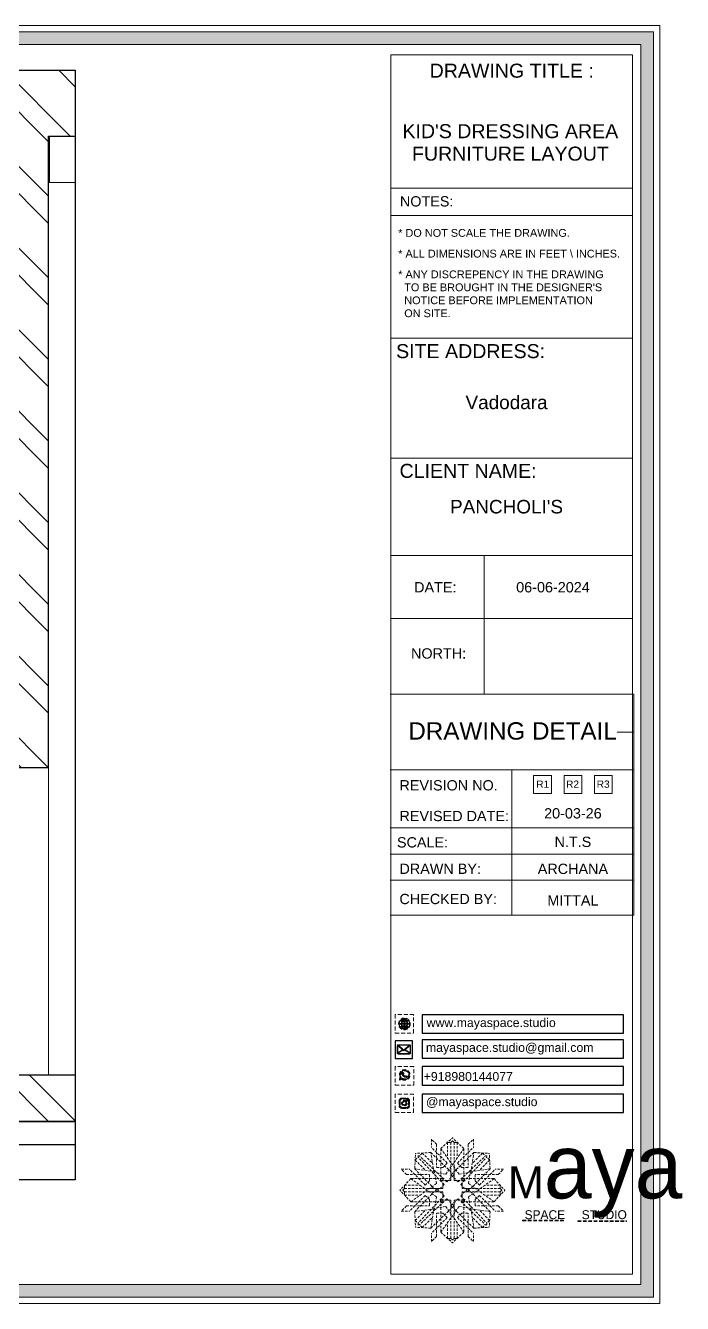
# Model space of a CAD drawing. Header units: millimetres. Extents: x 56222 to 3066687, y -650199 to -121287.
# Drawn here: x 135929.4 to 135993.4, y -183257 to -183132.5 of the extents above; entities that cross this region are included whole.
import ezdxf
from ezdxf.enums import TextEntityAlignment as Align

# ---------------------------------------------------------------- set-up
doc = ezdxf.new("R2010")
doc.units = ezdxf.units.MM
doc.header["$MEASUREMENT"] = 0
doc.linetypes.add('DASHEDX2', pattern=[1.5, 1, -0.5])
doc.layers.add('AR HATCH-7', color=7, linetype='Continuous')
for name, color, linetype, lineweight in [('Dimension', 10, 'DASHEDX2', 20), ('FIRST FLOOR', 7, 'Continuous', 9), ('FIRST FLOOR_( PLine )_', 251, 'Continuous', 30), ('FURNITURE', 32, 'Continuous', 9), ('NAME PLATE', 7, 'Continuous', 25), ('XX~SLAB ( BEAM )~ ( DIM )', 7, 'Continuous', 9)]:
    doc.layers.add(name, color=color, linetype=linetype, lineweight=lineweight)
doc.styles.add('Arial', font='arial.ttf')
doc.styles.get("Standard").update_dxf_attribs({"font": 'arial.ttf', "height": 6})
pattern_1 = [(135, (-142.7237, 15.9365), (-3.97747564, -3.97747564), []), (135, (-142.7237, 18.588), (-3.97747564, -3.97747564), [])]

# ---------------------------------------------------------------- blocks, each defined once
blk = doc.blocks.new('FSFSF')
at = {"color": 42, "lineweight": 5, "true_color": 0xe0ac11}
for p, q in [((28600.03, 143.51), (28600.03, 140.16)), ((28602.15, 141.41), (28600.03, 143.51)), ((28602.15, 141.41), (28602.15, 131.95)), ((28603.86, 139.69), (28608.58, 144.08)), ((28607.9, 142.22), (28606.58, 142.22)), ((28606.58, 142.22), (28606.58, 135.84)), ((28607.9, 142.22), (28608.58, 142.85)), ((28607.9, 142.22), (28607.9, 126.58)), ((28613.31, 139.69), (28608.58, 144.08)), ((28609.27, 142.22), (28608.59, 142.85)), ((28609.27, 142.22), (28609.27, 126.58)), ((28609.27, 142.22), (28610.59, 142.22)), ((28610.59, 142.22), (28610.59, 135.84)), ((28615.02, 141.41), (28617.14, 143.51)), ((28615.02, 141.41), (28615.02, 131.95)), ((28617.14, 143.51), (28617.14, 140.16)), ((28593.19, 131.45), (28593.54, 137.71)), ((28593.39, 135), (28594.56, 136.12)), ((28599.8, 138.06), (28593.54, 137.71)), ((28595.12, 136.69), (28594.53, 136.69)), ((28594.56, 136.12), (28594.56, 136.71)), ((28605.17, 124.98), (28594.56, 136.12)), ((28596.24, 137.86), (28595.12, 136.69)), ((28606.27, 126.08), (28595.12, 136.69)), ((28596.24, 137.86), (28600.47, 133.65)), ((28601.03, 130), (28599.8, 138.06)), ((28599.8, 138.05), (28608.58, 129.56)), ((28606.47, 133.76), (28600.03, 140.16)), ((28603.86, 126.58), (28603.86, 139.69)), ((28603.86, 139.69), (28608.58, 133.02)), ((28613.31, 139.69), (28608.59, 133.02)), ((28617.37, 138.05), (28608.59, 129.56)), ((28610.7, 133.76), (28617.14, 140.16)), ((28610.9, 126.08), (28622.05, 136.69)), ((28612.02, 124.98), (28622.62, 136.12)), ((28613.31, 126.58), (28613.31, 139.69)), ((28616.14, 130), (28617.37, 138.06)), ((28620.93, 137.86), (28616.7, 133.65)), ((28617.37, 138.06), (28623.63, 137.71)), ((28620.93, 137.86), (28622.05, 136.69)), ((28622.05, 136.69), (28622.64, 136.69)), ((28622.62, 136.12), (28622.62, 136.71)), ((28623.8, 135), (28622.62, 136.12)), ((28624, 131.45), (28623.65, 137.71)), ((28587.73, 131.22), (28591.08, 131.22)), ((28589.84, 129.1), (28587.73, 131.22)), ((28597.49, 124.78), (28591.08, 131.22)), ((28593.19, 131.45), (28601.69, 122.67)), ((28601.25, 130.22), (28593.19, 131.45)), ((28593.39, 135), (28597.6, 130.78)), ((28604.75, 131.95), (28602.15, 131.95)), ((28606.47, 133.76), (28604.75, 131.95)), ((28605.86, 129.18), (28608.58, 133.02)), ((28611.31, 129.18), (28608.59, 133.02)), ((28610.7, 133.76), (28612.42, 131.95)), ((28612.42, 131.95), (28615.02, 131.95)), ((28623.99, 131.45), (28615.5, 122.67)), ((28615.94, 130.22), (28624, 131.45)), ((28623.8, 135), (28619.59, 130.78)), ((28619.7, 124.78), (28626.1, 131.22)), ((28629.45, 131.22), (28626.1, 131.22)), ((28627.34, 129.1), (28629.45, 131.22)), ((28591.56, 127.39), (28587.17, 122.66)), ((28589.84, 129.1), (28599.29, 129.1)), ((28604.66, 127.39), (28591.56, 127.39)), ((28591.56, 127.39), (28598.23, 122.67)), ((28597.49, 124.78), (28599.29, 126.5)), ((28602.07, 125.39), (28598.23, 122.67)), ((28599.29, 126.5), (28599.29, 129.1)), ((28605.86, 129.18), (28601.03, 130)), ((28602.07, 125.39), (28601.25, 130.22)), ((28603.68, 126.54), (28603.68, 127.39)), ((28604.66, 126.54), (28603.68, 126.54)), ((28604.71, 127.57), (28603.86, 127.57)), ((28607.9, 126.58), (28603.86, 126.58)), ((28604.66, 123.35), (28604.66, 127.39)), ((28604.7, 126.58), (28604.71, 127.57)), ((28606.27, 126.08), (28608.58, 128.27)), ((28607.9, 128.92), (28608.58, 129.56)), ((28607.9, 128.92), (28608.58, 128.27)), ((28609.27, 128.92), (28608.59, 129.56)), ((28609.27, 128.92), (28608.59, 128.27)), ((28610.9, 126.08), (28608.59, 128.27)), ((28609.27, 126.58), (28613.31, 126.58)), ((28611.31, 129.18), (28616.14, 130)), ((28612.46, 126.58), (28612.46, 127.57)), ((28612.46, 127.57), (28613.31, 127.57)), ((28612.52, 123.35), (28612.52, 127.39)), ((28612.52, 127.39), (28625.63, 127.39)), ((28612.52, 126.54), (28613.51, 126.54)), ((28613.51, 126.54), (28613.51, 127.39)), ((28615.12, 125.39), (28615.94, 130.22)), ((28615.12, 125.39), (28618.96, 122.67)), ((28627.34, 129.1), (28617.89, 129.1)), ((28617.89, 126.5), (28617.89, 129.1)), ((28619.7, 124.78), (28617.89, 126.5)), ((28625.63, 127.39), (28618.96, 122.67)), ((28625.63, 127.39), (28630.02, 122.66)), ((28591.56, 117.94), (28587.17, 122.66)), ((28589.03, 123.35), (28588.4, 122.67)), ((28589.03, 121.98), (28588.4, 122.65)), ((28589.03, 123.35), (28589.03, 124.67)), ((28589.03, 124.67), (28595.4, 124.67)), ((28589.03, 123.35), (28604.66, 123.35)), ((28589.03, 121.98), (28604.66, 121.98)), ((28589.03, 121.98), (28589.03, 120.66)), ((28589.03, 120.66), (28595.4, 120.66)), ((28597.49, 120.54), (28591.08, 114.11)), ((28591.56, 117.94), (28598.23, 122.65)), ((28593.19, 113.88), (28601.69, 122.65)), ((28605.17, 120.35), (28594.56, 109.2)), ((28597.49, 120.54), (28599.29, 118.83)), ((28602.07, 119.94), (28598.23, 122.65)), ((28602.33, 123.35), (28601.69, 122.67)), ((28602.33, 121.98), (28601.69, 122.65)), ((28602.33, 123.35), (28602.97, 122.67)), ((28602.33, 121.98), (28602.97, 122.65)), ((28605.17, 124.98), (28602.97, 122.67)), ((28605.17, 120.35), (28602.97, 122.65)), ((28604.66, 121.98), (28604.66, 117.94)), ((28612.02, 124.98), (28614.21, 122.67)), ((28612.02, 120.35), (28614.21, 122.65)), ((28612.02, 120.35), (28622.62, 109.2)), ((28628.16, 123.35), (28612.52, 123.35)), ((28612.52, 121.98), (28612.52, 117.94)), ((28628.16, 121.98), (28612.52, 121.98)), ((28614.85, 123.35), (28614.21, 122.67)), ((28614.85, 121.98), (28614.21, 122.65)), ((28614.85, 123.35), (28615.5, 122.67)), ((28614.85, 121.98), (28615.5, 122.65)), ((28615.12, 119.94), (28618.96, 122.65)), ((28623.99, 113.88), (28615.5, 122.65)), ((28619.7, 120.54), (28617.89, 118.83)), ((28625.63, 117.94), (28618.96, 122.65)), ((28619.7, 120.54), (28626.1, 114.11)), ((28628.16, 124.67), (28621.78, 124.67)), ((28628.16, 120.66), (28621.78, 120.66)), ((28625.63, 117.94), (28630.02, 122.66)), ((28628.16, 123.35), (28628.16, 124.67)), ((28628.16, 123.35), (28628.78, 122.67)), ((28628.16, 121.98), (28628.78, 122.65)), ((28628.16, 121.98), (28628.16, 120.66)), ((28589.84, 116.23), (28587.73, 114.11)), ((28589.84, 116.23), (28599.29, 116.23)), ((28604.66, 117.94), (28591.56, 117.94)), ((28601.25, 115.1), (28593.19, 113.87)), ((28606.27, 119.15), (28595.12, 108.54)), ((28599.29, 118.83), (28599.29, 116.23)), ((28599.8, 107.17), (28608.58, 115.67)), ((28601.03, 115.23), (28599.8, 107.17)), ((28605.86, 116.05), (28601.03, 115.23)), ((28602.07, 119.94), (28601.25, 115.1)), ((28604.66, 118.78), (28603.68, 118.78)), ((28603.68, 118.78), (28603.68, 117.94)), ((28607.9, 118.65), (28603.86, 118.65)), ((28603.86, 118.65), (28603.86, 105.54)), ((28604.71, 117.66), (28603.86, 117.66)), ((28604.7, 118.65), (28604.71, 117.66)), ((28605.86, 116.05), (28608.58, 112.21)), ((28606.27, 119.15), (28608.58, 116.96)), ((28607.9, 103.01), (28607.9, 118.65)), ((28607.9, 116.31), (28608.58, 116.96)), ((28607.9, 116.31), (28608.58, 115.67)), ((28610.9, 119.15), (28608.59, 116.96)), ((28609.27, 116.31), (28608.59, 116.96)), ((28609.27, 116.31), (28608.59, 115.67)), ((28611.31, 116.05), (28608.59, 112.21)), ((28617.37, 107.17), (28608.59, 115.67)), ((28609.27, 118.65), (28613.31, 118.65)), ((28609.27, 103.01), (28609.27, 118.65)), ((28610.9, 119.15), (28622.05, 108.54)), ((28611.31, 116.05), (28616.14, 115.23)), ((28612.46, 118.65), (28612.46, 117.66)), ((28612.46, 117.66), (28613.31, 117.66)), ((28612.52, 118.78), (28613.51, 118.78)), ((28612.52, 117.94), (28625.63, 117.94)), ((28613.31, 118.65), (28613.31, 105.54)), ((28613.51, 118.78), (28613.51, 117.94)), ((28615.12, 119.94), (28615.94, 115.1)), ((28615.94, 115.1), (28624, 113.87)), ((28616.14, 115.23), (28617.37, 107.17)), ((28617.89, 118.83), (28617.89, 116.23)), ((28627.34, 116.23), (28617.89, 116.23)), ((28627.34, 116.23), (28629.45, 114.11)), ((28587.73, 114.11), (28591.08, 114.11)), ((28593.19, 113.87), (28593.54, 107.62)), ((28593.39, 110.32), (28597.6, 114.55)), ((28593.39, 110.32), (28594.56, 109.2)), ((28596.24, 107.37), (28600.47, 111.58)), ((28606.47, 111.47), (28600.03, 105.07)), ((28602.15, 103.82), (28602.15, 113.27)), ((28604.75, 113.27), (28602.15, 113.27)), ((28603.86, 105.54), (28608.58, 112.21)), ((28606.47, 111.47), (28604.75, 113.27)), ((28613.31, 105.54), (28608.59, 112.21)), ((28610.7, 111.47), (28612.42, 113.27)), ((28610.7, 111.47), (28617.14, 105.07)), ((28612.42, 113.27), (28615.02, 113.27)), ((28615.02, 103.82), (28615.02, 113.27)), ((28620.93, 107.37), (28616.7, 111.58)), ((28623.8, 110.32), (28619.59, 114.55)), ((28623.8, 110.32), (28622.62, 109.2)), ((28624, 113.87), (28623.65, 107.62)), ((28629.45, 114.11), (28626.1, 114.11)), ((28599.8, 107.17), (28593.54, 107.52)), ((28595.12, 108.54), (28594.53, 108.54)), ((28594.56, 109.2), (28594.56, 108.61)), ((28596.24, 107.37), (28595.12, 108.54)), ((28600.03, 101.71), (28600.03, 105.07)), ((28603.86, 105.54), (28608.58, 101.15)), ((28606.58, 103.01), (28606.58, 109.38)), ((28613.31, 105.54), (28608.58, 101.15)), ((28610.59, 103.01), (28610.59, 109.38)), ((28617.14, 101.71), (28617.14, 105.07)), ((28617.37, 107.17), (28623.63, 107.52)), ((28620.93, 107.37), (28622.05, 108.54)), ((28622.05, 108.54), (28622.64, 108.54)), ((28622.62, 109.2), (28622.62, 108.61)), ((28602.15, 103.82), (28600.03, 101.71)), ((28607.9, 103.01), (28606.58, 103.01)), ((28607.9, 103.01), (28608.58, 102.38)), ((28609.27, 103.01), (28608.59, 102.38)), ((28609.27, 103.01), (28610.59, 103.01)), ((28615.02, 103.82), (28617.14, 101.71))]:
    blk.add_line(p, q, dxfattribs=at)
blk = doc.blocks.new('hgwg')
at = {"layer": 'Dimension', "true_color": 0xd39e00}
h = blk.add_hatch(color=42, dxfattribs=at)
h.dxf.hatch_style = 1
h.paths.add_polyline_path([(27505.71, 45.05), (27494.27, 45.05), (27494.27, 44.9), (27505.71, 44.9)])
h = blk.add_hatch(color=42, dxfattribs=at)
h.dxf.hatch_style = 1
h.paths.add_polyline_path([(27523.3, 44.9), (27509.68, 44.9), (27509.68, 44.75), (27523.3, 44.75)])
at = {"layer": 'Dimension', "color": 42, "true_color": 0xd39e00}
for p, q in [((27494.27, 45.05), (27505.71, 45.05)), ((27494.27, 44.9), (27494.27, 45.05)), ((27494.27, 44.9), (27505.71, 44.9)), ((27505.71, 45.05), (27505.71, 44.9)), ((27509.68, 44.9), (27523.3, 44.9)), ((27509.68, 44.9), (27509.68, 44.75)), ((27509.68, 44.75), (27523.3, 44.75)), ((27523.3, 44.75), (27523.3, 44.9))]:
    blk.add_line(p, q, dxfattribs=at)
at = {"layer": 'Dimension', "color": 42, "true_color": 0xd39e00, "attachment_point": 1}
for s, width, insert, char_height in [('{\\fCinzel|b0|i0|c0|p2;\\H1.5x;M\\fAmsterdam One|b0|i0|c0|p2;\\H2x;aya}', 85.3277, (27490.17, 69.17), 6), ('{\\fCinzel|b0|i0|c0|p0;SPACE     STUDIO}', 66.129, (27494.83, 47.86), 2.5)]:
    blk.add_mtext_dynamic_manual_height_columns(s, width=width, gutter_width=30, heights=[0], dxfattribs=dict(at, insert=insert, char_height=char_height))
blk = doc.blocks.new('QEGW4TG')
at = {"layer": 'Dimension', "true_color": 0x000000}
h = blk.add_hatch(color=18, dxfattribs=at)
h.dxf.hatch_style = 1
h.paths.add_polyline_path([(2.69, 1.93, 0.170513), (2.95, 1.97, 0.190337), (3.11, 2.18, 0.316231), (3.07, 2.28), (2.79, 2.37, 0.273721), (2.69, 2.34, 0.040749), (2.63, 2.27, -0.441282), (2.53, 2.25, -0.11828), (2.06, 2.64, -0.441282), (2.07, 2.74, 0.040749), (2.13, 2.81, 0.290083), (2.14, 2.92), (2.01, 3.18, 0.316231), (1.91, 3.2, 0.190337), (1.73, 3, 0.170513), (1.72, 2.74, 0.252784)], flags=0)
h.paths.add_polyline_path([(1.19, 1.98), (1.03, 1.3, 0.550912), (1.11, 1.23), (1.75, 1.39, 6.344125)])
h.paths.add_polyline_path([(1.81, 1.7), (1.4, 1.6), (1.5, 2.03, -9.071339)], flags=16)
h.paths.add_polyline_path([(3.11, 2.16, -0.17811), (2.95, 1.97, -0.170513), (2.69, 1.93, -0.252784), (1.72, 2.74, -0.170513), (1.73, 3, -0.17811), (1.89, 3.19, -0.370089), (2.01, 3.18), (2.14, 2.92, -0.307185), (2.13, 2.8, -0.041087), (2.06, 2.73, 0.321676), (2.05, 2.65, 0.126524), (2.55, 2.24, 0.312216), (2.62, 2.26, -0.041087), (2.68, 2.34, -0.290673), (2.79, 2.37), (3.07, 2.28, -0.370089)], flags=0)
h = blk.add_hatch(color=18, dxfattribs=at)
h.dxf.hatch_style = 1
h.paths.add_polyline_path([(2.79, 2.37, 0.273721), (2.69, 2.34, 0.040749), (2.63, 2.27, -0.441282), (2.53, 2.25, -0.11828), (2.06, 2.64, -0.441282), (2.07, 2.74, 0.040749), (2.13, 2.81, 0.290083), (2.14, 2.92), (2.01, 3.18, 0.316231), (1.91, 3.2, 0.190337), (1.73, 3, 0.170513), (1.72, 2.74, 0.252784), (2.69, 1.93, 0.170513), (2.95, 1.97, 0.190337), (3.11, 2.18, 0.316231), (3.07, 2.28)])
for p, q in [((1.19, 1.98), (1.03, 1.3)), ((1.1, 1.23), (1.75, 1.39)), ((1.5, 2.03), (1.4, 1.6)), ((1.4, 1.6), (1.81, 1.7)), ((2.01, 3.18), (2.14, 2.92)), ((3.07, 2.28), (2.8, 2.36))]:
    blk.add_line(p, q)
blk.add_lwpolyline([(0, 0), (4.68, 0), (4.68, 4.68), (0, 4.68)], close=True)
for centre, radius, start, end in [((2.39, 2.56), 1.34, 241.4727, 205.6422), ((2.39, 2.56), 1.04, 235.9962, 210.8333), ((1.09, 1.29), 0.0598, 164.8483, 282.1458), ((2.09, 2.87), 0.39, 159.7007, 198.4072), ((2.96, 3.23), 1.33, 201.4218, 258.1669), ((2.07, 2.87), 0.364, 118.9685, 159.3648), ((1.94, 3.12), 0.0896, 41.8985, 123.1344), ((2.11, 2.68), 0.066, 135.9932, 224.8892), ((1.67, 3.16), 0.586, 312.4617, 321.8728), ((3.12, 3.42), 1.31, 216.5455, 243.5279), ((2.05, 2.87), 0.104, 320.3924, 28.6971), ((2.57, 2.3), 0.066, 234.2482, 323.1441), ((3.11, 1.94), 0.586, 137.2645, 146.6756), ((2.76, 2.27), 0.104, 70.4402, 138.745), ((2.75, 2.31), 0.39, 260.7301, 299.4366), ((2.76, 2.29), 0.364, 299.7725, 340.1688), ((3.03, 2.2), 0.0896, 336.0029, 57.2388)]:
    blk.add_arc(centre, radius, start, end)
blk = doc.blocks.new('ASGERG')
at = {"layer": 'Dimension', "true_color": 0x000000}
h = blk.add_hatch(color=18, dxfattribs=at)
h.dxf.hatch_style = 1
h.paths.add_polyline_path([(0.99, 1.7, 0.353872), (1.69, 1.03), (2.96, 1.03, 0.353872), (3.66, 1.7), (3.66, 2.99, 0.353872), (2.96, 3.67), (1.69, 3.67, 0.353872), (0.99, 2.99)])
h.paths.add_polyline_path([(1.27, 2.97, -0.353872), (1.72, 3.4), (2.94, 3.4, -0.353872), (3.38, 2.97), (3.38, 1.72, -0.353872), (2.94, 1.3), (1.72, 1.3, -0.353872), (1.27, 1.72)], flags=16)
h.paths.add_polyline_path([(3.02, 2.35, -1), (1.64, 2.35, -1)], flags=0)
h.paths.add_polyline_path([(2.74, 2.35, -1), (1.92, 2.35, -1)], flags=0)
h.paths.add_polyline_path([(2.86, 3.02, -1), (3.19, 3.02, -1)], flags=0)
h.paths.add_polyline_path([(1.64, 2.35, 1), (3.02, 2.35, 1)], flags=0)
h = blk.add_hatch(color=18, dxfattribs=at)
h.dxf.hatch_style = 1
h.paths.add_polyline_path([(1.64, 2.35, 1), (3.02, 2.35, 1)])
h.paths.add_polyline_path([(2.74, 2.35, -1), (1.92, 2.35, -1)], flags=16)
h = blk.add_hatch(color=18, dxfattribs=at)
h.dxf.hatch_style = 1
h.paths.add_polyline_path([(3.19, 3.02, 1), (2.86, 3.02, 1)])
for p, q in [((1.69, 3.67), (2.96, 3.67)), ((2.94, 3.4), (1.72, 3.4)), ((0.99, 2.99), (0.99, 1.7)), ((1.27, 2.97), (1.27, 1.72)), ((1.69, 1.03), (2.96, 1.03)), ((2.94, 1.3), (1.72, 1.3)), ((3.38, 2.97), (3.38, 1.72)), ((3.66, 2.99), (3.66, 1.7))]:
    blk.add_line(p, q)
blk.add_lwpolyline([(0, 0), (4.68, 0), (4.68, 4.68), (0, 4.68)], close=True)
for centre, radius in [((2.33, 2.35), 0.694), ((2.33, 2.35), 0.414), ((3.02, 3.02), 0.168)]:
    blk.add_circle(centre, radius)
for centre, radius, start, end in [((1.76, 2.89), 0.778, 94.8631, 172.8127), ((1.76, 2.91), 0.491, 94.8631, 172.8127), ((2.9, 2.91), 0.491, 7.1873, 85.1369), ((2.89, 2.89), 0.778, 7.1873, 85.1369), ((1.76, 1.8), 0.778, 187.1873, 265.1369), ((1.76, 1.78), 0.491, 187.1873, 265.1369), ((2.9, 1.78), 0.491, 274.8631, 352.8127), ((2.89, 1.8), 0.778, 274.8631, 352.8127)]:
    blk.add_arc(centre, radius, start, end)
blk = doc.blocks.new('DTGWEGEARG')
at = {"layer": 'Dimension', "true_color": 0x000000}
h = blk.add_hatch(color=18, dxfattribs=at)
h.dxf.hatch_style = 1
h.paths.add_polyline_path([(3.83, 2.34, 1), (0.85, 2.34, 1)])
h.paths.add_polyline_path([(2.51, 1.01, 0.105795), (2.96, 1.58, -0.055205), (3.3, 1.41, -0.169822)], flags=16)
h.paths.add_polyline_path([(2.41, 1.12), (2.41, 1.69, -0.058279), (2.81, 1.63, -0.103353)], flags=16)
h.paths.add_polyline_path([(2.26, 1.13, -0.101741), (1.87, 1.63, -0.057171), (2.26, 1.69)], flags=16)
h.paths.add_polyline_path([(2.17, 1.01, -0.169822), (1.38, 1.41, -0.055205), (1.72, 1.58, 0.105795)], flags=16)
h.paths.add_polyline_path([(3.02, 1.72, 0.081336), (3.13, 2.27), (3.68, 2.27, -0.152069), (3.4, 1.52, 0.05687)], flags=16)
h.paths.add_polyline_path([(2.87, 1.77, 0.061945), (2.41, 1.84), (2.41, 2.27), (2.98, 2.27, -0.081344)], flags=16)
h.paths.add_polyline_path([(2.26, 1.84, 0.060923), (1.8, 1.77, -0.081344), (1.7, 2.27), (2.26, 2.27)], flags=16)
h.paths.add_polyline_path([(1.66, 1.72, 0.05687), (1.28, 1.52, -0.152069), (1, 2.27), (1.55, 2.27, 0.081336)], flags=16)
h.paths.add_polyline_path([(2.41, 2.42), (2.41, 2.83, 0.061945), (2.87, 2.91, -0.080009), (2.98, 2.42)], flags=16)
h.paths.add_polyline_path([(3.13, 2.42, 0.080116), (3.02, 2.96, 0.05687), (3.4, 3.16, 0.028258), (3.3, 3.27, -0.055205), (2.96, 3.1, 0.105795), (2.51, 3.67, -0.36029), (3.68, 2.42)], flags=16)
h.paths.add_polyline_path([(2.26, 2.42), (1.7, 2.42, -0.080009), (1.8, 2.91, 0.060923), (2.26, 2.84)], flags=16)
h.paths.add_polyline_path([(1.55, 2.42), (1, 2.42, -0.150466), (1.28, 3.16, 0.05687), (1.66, 2.96, 0.080116)], flags=16)
h.paths.add_polyline_path([(2.41, 2.98), (2.41, 3.56, -0.103353), (2.81, 3.05, -0.058279)], flags=16)
h.paths.add_polyline_path([(2.26, 2.99, -0.057171), (1.87, 3.05, -0.101741), (2.26, 3.55)], flags=16)
h.paths.add_polyline_path([(1.72, 3.1, -0.055205), (1.38, 3.27, -0.169822), (2.17, 3.67, 0.105795)], flags=16)
blk.add_lwpolyline([(0, 0), (4.68, 0), (4.68, 4.68), (0, 4.68)], close=True)
at = {"layer": 'Dimension', "color": 18, "true_color": 0x000000}
for p, q in [((2.26, 3.55), (2.26, 2.99)), ((2.41, 3.56), (2.41, 2.98)), ((1, 2.42), (1.55, 2.42)), ((1, 2.27), (1.55, 2.27)), ((1.7, 2.42), (2.26, 2.42)), ((1.7, 2.27), (2.26, 2.27)), ((2.26, 2.84), (2.26, 2.42)), ((2.26, 2.27), (2.26, 1.84)), ((2.26, 1.69), (2.26, 1.13)), ((2.41, 2.83), (2.41, 2.42)), ((2.41, 2.42), (2.98, 2.42)), ((2.41, 2.27), (2.98, 2.27)), ((2.41, 2.27), (2.41, 1.84)), ((2.41, 1.69), (2.41, 1.12)), ((3.13, 2.42), (3.68, 2.42)), ((3.13, 2.27), (3.68, 2.27))]:
    blk.add_line(p, q, dxfattribs=at)
blk.add_circle((2.34, 2.34), 1.49, dxfattribs=at)
for centre, radius, start, end in [((2.34, 2.34), 1.34, 97.3549, 135.9073), ((2.34, 4.74), 1.75, 236.7417, 249.3811), ((3.28, 2.34), 1.73, 129.9301, 154.0867), ((3.28, 2.34), 1.58, 130.1073, 153.3446), ((1.4, 2.34), 1.58, 26.6554, 50.2584), ((2.34, 2.34), 1.34, 3.3907, 82.6451), ((1.4, 2.34), 1.73, 25.9133, 50.0699), ((2.34, 4.74), 1.75, 290.6189, 303.2583), ((2.34, 2.34), 1.34, 142.3819, 176.6093), ((2.34, 2.34), 1.34, 183.0315, 217.6181), ((2.34, 4.74), 1.9, 236.1399, 249.1595), ((2.34, -0.06), 1.9, 110.8405, 123.8601), ((2.34, -0.06), 1.75, 110.6189, 123.2583), ((2.34, 2.34), 1.34, 224.0927, 262.6451), ((3.28, 2.34), 1.73, 159.0567, 177.3789), ((3.28, 2.34), 1.73, 182.3435, 200.9433), ((3.28, 2.34), 1.58, 158.8325, 177.1302), ((3.28, 2.34), 1.58, 182.5658, 201.1675), ((3.28, 2.34), 1.73, 205.9133, 230.0699), ((2.34, 4.74), 1.9, 253.6799, 267.6253), ((2.34, -0.06), 1.9, 92.3747, 106.3201), ((2.34, 4.74), 1.75, 254.3336, 267.422), ((2.34, -0.06), 1.75, 92.578, 105.6664), ((3.28, 2.34), 1.58, 206.6554, 229.8927), ((2.34, 4.74), 1.75, 272.3248, 285.6664), ((2.34, 4.74), 1.9, 272.1415, 286.3201), ((2.34, -0.06), 1.9, 73.6799, 87.8585), ((2.34, -0.06), 1.75, 74.3336, 87.6752), ((1.4, 2.34), 1.58, 309.7416, 333.3446), ((1.4, 2.34), 1.73, 309.9301, 334.0867), ((2.34, 2.34), 1.34, 277.3549, 315.9073), ((1.4, 2.34), 1.58, 2.8698, 21.1675), ((1.4, 2.34), 1.58, 338.8325, 357.4342), ((2.34, -0.06), 1.75, 56.7417, 69.3811), ((2.34, 4.74), 1.9, 290.8405, 303.8601), ((1.4, 2.34), 1.73, 2.6211, 20.9433), ((1.4, 2.34), 1.73, 339.0567, 357.6565), ((2.34, -0.06), 1.9, 56.1399, 69.1595), ((2.34, 2.34), 1.34, 322.3819, 356.9685)]:
    blk.add_arc(centre, radius, start, end, dxfattribs=at)

msp = doc.modelspace()

# ---------------------------------------------------------------- hatches: boundary and pattern name
at = {"layer": 'AR HATCH-7', "lineweight": 25, "true_color": 0x939598}
h = msp.add_hatch(dxfattribs=at)
h.set_pattern_fill('ANSI32', color=252, scale=15, angle=90)
h.set_pattern_definition(pattern_1)
h.paths.add_polyline_path([(135855.164, -183143.25), (135927.164, -183143.25), (135927.164, -183204.75), (135931.664, -183204.75), (135931.664, -183143.25), (135934.249, -183143.25), (135934.249, -183136.832), (135927.164, -183136.832), (135927.164, -183138.75), (135918.709, -183138.75), (135918.709, -183138.759), (135917.054, -183138.75), (135850.664, -183138.75), (135850.664, -183239.25), (135879.164, -183239.25), (135879.164, -183236.75), (135879.164, -183234.75), (135855.164, -183234.75)])
h = msp.add_hatch(dxfattribs=at)
h.set_pattern_fill('ANSI32', color=252, scale=15, angle=90)
h.set_pattern_definition(pattern_1)
h.paths.add_polyline_path([(135934.249, -183234.75), (135909.164, -183234.75), (135909.164, -183239.25), (135934.249, -183239.25)])
at = {"layer": 'Dimension', "linetype": 'Continuous', "true_color": 0xd39e00}
h = msp.add_hatch(color=42, dxfattribs=at)
h.paths.add_polyline_path([(135815.452, -183133.087), (135815.452, -183256.369), (135990.6, -183256.369), (135990.6, -183133.087)])
h.paths.add_polyline_path([(135816.681, -183134.316), (135989.37, -183134.316), (135989.37, -183255.14), (135816.681, -183255.14)], flags=16)
at = {"layer": 'Dimension', "true_color": 0x000000}
h = msp.add_hatch(color=18, dxfattribs=at)
h.dxf.hatch_style = 1
h.paths.add_polyline_path([(135966.791, -183232.686, 0.4142136), (135966.922, -183232.555), (135966.922, -183231.903, 0.4142136), (135966.791, -183231.772), (135965.754, -183231.772, 0.4142136), (135965.624, -183231.903), (135965.624, -183232.555, 0.4142136), (135965.754, -183232.686)])
h.paths.add_polyline_path([(135966.369, -183232.292), (135966.849, -183232.613, -0.1989124), (135966.791, -183232.637), (135965.754, -183232.637, -0.1989124), (135965.696, -183232.613), (135966.176, -183232.292), (135966.273, -183232.382)], flags=16)
h.paths.add_polyline_path([(135966.273, -183232.315), (135965.745, -183231.821, -0.0287833), (135965.754, -183231.821), (135966.791, -183231.821, -0.0287833), (135966.8, -183231.821)], flags=16)
h.paths.add_polyline_path([(135966.406, -183232.258), (135966.848, -183231.844, -0.2024819), (135966.873, -183231.903), (135966.873, -183232.555, -0.043076), (135966.871, -183232.569)], flags=16)
h.paths.add_polyline_path([(135966.14, -183232.258), (135965.674, -183232.569, -0.043076), (135965.673, -183232.555), (135965.673, -183231.903, -0.2024819), (135965.697, -183231.844)], flags=16)

# ---------------------------------------------------------------- linework, layer by layer
at = {"color": 18, "true_color": 0x000000}
for points in [[(135968.051, -183230.641), (135987.676, -183230.641), (135987.676, -183228.848), (135968.051, -183228.848)], [(135968.051, -183233.09), (135987.676, -183233.09), (135987.676, -183231.296), (135968.051, -183231.296)], [(135968.06, -183235.701), (135987.676, -183235.701), (135987.676, -183233.907), (135968.06, -183233.907)], [(135968.051, -183238.375), (135987.676, -183238.375), (135987.676, -183236.581), (135968.051, -183236.581)]]:
    msp.add_lwpolyline(points, close=True, dxfattribs=at)
msp.add_lwpolyline([(135965.419, -183233.103), (135967.125, -183233.103), (135967.125, -183231.397), (135965.419, -183231.397)], close=True)
at = {"layer": 'Dimension', "color": 42, "linetype": 'Continuous', "true_color": 0xd39e00}
for p, q in [((135988.538, -183148.332), (135965.004, -183148.332)), ((135988.538, -183150.984), (135965.004, -183150.984)), ((135988.538, -183162.945), (135965.004, -183162.945)), ((135988.538, -183174.61), (135965.004, -183174.61)), ((135988.538, -183184.116), (135965.004, -183184.116)), ((135974.109, -183184.116), (135974.109, -183197.627)), ((135988.538, -183190.231), (135965.004, -183190.231)), ((135988.681, -183197.627), (135964.931, -183197.627)), ((135988.681, -183197.627), (135988.681, -183219.138)), ((135987.043, -183201.314), (135988.681, -183201.314)), ((135964.931, -183205.002), (135988.681, -183205.002)), ((135976.806, -183219.138), (135976.806, -183205.002)), ((135988.681, -183210.656), (135964.931, -183210.656)), ((135988.681, -183213.203), (135964.931, -183213.203)), ((135988.681, -183215.75), (135964.931, -183215.75)), ((135964.931, -183219.138), (135988.681, -183219.138))]:
    msp.add_line(p, q, dxfattribs=at)
at = {"layer": 'Dimension', "color": 18, "linetype": 'Continuous', "true_color": 0x000000}
for p, q in [((135965.624, -183231.903), (135965.624, -183232.555)), ((135965.673, -183231.903), (135965.673, -183232.555)), ((135965.697, -183231.844), (135966.14, -183232.258)), ((135965.745, -183231.821), (135966.273, -183232.315)), ((135965.754, -183231.772), (135966.791, -183231.772)), ((135965.754, -183231.821), (135966.791, -183231.821)), ((135966.273, -183232.315), (135966.8, -183231.821)), ((135966.406, -183232.258), (135966.848, -183231.844)), ((135966.873, -183231.903), (135966.873, -183232.555)), ((135966.922, -183231.903), (135966.922, -183232.555)), ((135965.674, -183232.569), (135966.14, -183232.258)), ((135965.696, -183232.613), (135966.176, -183232.292)), ((135965.754, -183232.637), (135966.791, -183232.637)), ((135965.754, -183232.686), (135966.791, -183232.686)), ((135966.176, -183232.292), (135966.273, -183232.382)), ((135966.273, -183232.382), (135966.369, -183232.292)), ((135966.849, -183232.613), (135966.369, -183232.292)), ((135966.871, -183232.569), (135966.406, -183232.258))]:
    msp.add_line(p, q, dxfattribs=at)
at = {"layer": 'Dimension', "color": 42, "linetype": 'Continuous', "true_color": 0xd39e00}
for points in [[(135814.837, -183132.472), (135991.214, -183132.472), (135991.214, -183256.984), (135814.837, -183256.984)], [(135815.452, -183133.087), (135990.6, -183133.087), (135990.6, -183256.369), (135815.452, -183256.369)], [(135816.681, -183134.316), (135989.37, -183134.316), (135989.37, -183255.14), (135816.681, -183255.14)], [(135978.908, -183205.549), (135980.641, -183205.549), (135980.641, -183207.282), (135978.908, -183207.282)], [(135981.877, -183205.549), (135983.61, -183205.549), (135983.61, -183207.282), (135981.877, -183207.282)], [(135984.846, -183205.549), (135986.579, -183205.549), (135986.579, -183207.282), (135984.846, -183207.282)]]:
    msp.add_lwpolyline(points, close=True, dxfattribs=at)
at = {"layer": 'Dimension', "color": 42, "linetype": 'ByBlock', "true_color": 0xd39e00}
msp.add_lwpolyline([(135965.004, -183254.128), (135965.004, -183135.328), (135988.538, -183135.328), (135988.538, -183254.128)], close=True, dxfattribs=at)
at = {"layer": 'Dimension', "color": 18, "true_color": 0x000000}
for centre, radius, start, end in [((135965.754, -183231.903), 0.131, 90, 180), ((135965.754, -183231.903), 0.0816, 134.21354, 180), ((135965.754, -183231.903), 0.0816, 90, 96.59481), ((135966.791, -183231.903), 0.131, 0, 90), ((135966.791, -183231.903), 0.0816, 83.40519, 90), ((135966.791, -183231.903), 0.0816, 0, 45.78646), ((135965.754, -183232.555), 0.131, 180, 270), ((135965.754, -183232.555), 0.0816, 180, 189.86619), ((135965.754, -183232.555), 0.0816, 224.99995, 270), ((135966.791, -183232.555), 0.131, 270, 0), ((135966.791, -183232.555), 0.0816, 270, 315.00005), ((135966.791, -183232.555), 0.0816, 350.13381, 0)]:
    msp.add_arc(centre, radius, start, end, dxfattribs=at)
at = {"layer": 'FIRST FLOOR'}
for p, q in [((135931.664, -183143.25), (135934.249, -183143.25)), ((135931.664, -183143.25), (135931.664, -183234.75)), ((135927.164, -183204.75), (135931.664, -183204.75)), ((135855.164, -183234.75), (135934.249, -183234.75)), ((135909.164, -183239.25), (135934.249, -183239.25))]:
    msp.add_line(p, q, dxfattribs=at)
at = {"layer": 'FIRST FLOOR_( PLine )_'}
for p, q in [((135931.664, -183204.75), (135931.664, -183143.25)), ((135931.664, -183143.25), (135934.249, -183143.25)), ((135927.164, -183204.75), (135931.664, -183204.75))]:
    msp.add_line(p, q, dxfattribs=at)
msp.add_lwpolyline([(135934.249, -183234.75), (135909.164, -183234.75), (135909.164, -183239.25), (135934.249, -183239.25)], dxfattribs=at)
at = {"layer": 'FURNITURE'}
msp.add_lwpolyline([(135934.249, -183147.75), (135931.758, -183147.75), (135931.758, -183143.25), (135934.249, -183143.25)], dxfattribs=at)
at = {"layer": 'FURNITURE', "lineweight": 30}
msp.add_lwpolyline([(135934.249, -183239.25), (135909.164, -183239.25), (135909.164, -183241.5), (135934.249, -183241.5)], dxfattribs=at)
at = {"layer": 'XX~SLAB ( BEAM )~ ( DIM )', "color": 252, "lineweight": 25, "true_color": 0x939598}
msp.add_lwpolyline([(135934.249, -183136.832), (135934.249, -183244.925), (135845.481, -183244.925), (135845.481, -183136.832)], close=True, dxfattribs=at)

# ---------------------------------------------------------------- block references
at = {"layer": 'Dimension', "color": 42, "true_color": 0xd39e00}
for name, p, xscale, yscale, zscale in [('DTGWEGEARG', (135965.428, -183230.641), 0.3834366503296736, 0.3834366503296736, 0.3834366503296736), ('QEGW4TG', (135965.437, -183235.701), 0.3834366503296736, 0.3834366503296736, 0.3834366503296736), ('ASGERG', (135965.428, -183238.375), 0.3834366503296736, 0.3834366503296736, 0.3834366503296736), ('FSFSF', (129146.504, -183275.213), 0.2385471574268352, 0.2385471574268352, 0.2385471574268352), ('hgwg', (126406.491, -183264.562), 0.3481217057589203, 0.3481217057589203, 0.3481217057589203)]:
    msp.add_blockref(name, p, dxfattribs=dict(at, xscale=xscale, yscale=yscale, zscale=zscale))

# ---------------------------------------------------------------- texts
at = {"color": 18, "true_color": 0x000000, "char_height": 0.85735, "attachment_point": 1}
for s, width, gutter_width, insert in [('www.mayaspace.studio', 5.7575, 4.816, (135968.493, -183229.198)), ('mayaspace.studio@gmail.com', 3.59193, 3.005, (135968.425, -183231.617)), ('+918980144077', 14.00683, 3.005, (135968.203, -183234.437)), ('@mayaspace.studio', 3.59193, 3.005, (135968.425, -183236.902))]:
    msp.add_mtext_dynamic_manual_height_columns(s, width=width, gutter_width=gutter_width, heights=[0], dxfattribs=dict(at, insert=insert))
at = {"layer": 'NAME PLATE', "style": 'Arial'}
for s, height, p in [('DRAWING TITLE : ', 1.36535, (135977.05, -183137.551)), ("KID'S DRESSING AREA", 1.36535, (135976.647, -183143.446)), ('FURNITURE LAYOUT', 1.36535, (135976.653, -183145.634)), ('NOTES:', 1.0032, (135968.495, -183150.101)), ('SITE ADDRESS:', 1.36535, (135972.776, -183164.879)), ('Vadodara', 1.3199, (135976.277, -183169.848)), ('CLIENT NAME:', 1.36535, (135972.527, -183176.545)), ("PANCHOLI'S", 1.3199, (135976.277, -183180.011)), ('DATE:', 1.0032, (135969.336, -183187.702)), ('06-06-2024', 1.0032, (135980.801, -183187.702)), ('NORTH:', 1.0032, (135969.656, -183194.152)), ('DRAWING DETAIL', 1.68801, (135976.862, -183202.046)), ('REVISION NO.', 1.0032, (135970.631, -183207.001)), ('REVISED DATE: ', 1.0032, (135971.372, -183209.992)), ('SCALE:', 1.0032, (135968.091, -183212.558)), ('DRAWN BY:', 1.0032, (135969.813, -183215.136)), ('ARCHANA', 1.0032, (135982.743, -183215.14)), ('CHECKED BY:', 1.0032, (135970.593, -183218.079)), ('MITTAL', 1.0032, (135982.743, -183218.212))]:
    msp.add_text(s, height=height, dxfattribs=at).set_placement(p, align=Align.CENTER)
for s, p in [('R1', (135979.174, -183206.742)), ('R2', (135982.078, -183206.742))]:
    msp.add_text(s, height=0.7072, dxfattribs=at).set_placement(p)
at = {"layer": 'NAME PLATE', "char_height": 0.75875, "width": 29.31434, "attachment_point": 1, "style": 'Arial'}
for s, insert in [('* DO NOT SCALE THE DRAWING.', (135965.722, -183152.296)), ('* ALL DIMENSIONS ARE IN FEET \\\\ INCHES.', (135965.722, -183154.314)), ("* ANY DISCREPENCY IN THE DRAWING \\P  TO BE BROUGHT IN THE DESIGNER'S\\P  NOTICE BEFORE IMPLEMENTATION \\P  ON SITE.", (135965.722, -183156.332))]:
    msp.add_mtext(s, dxfattribs=dict(at, insert=insert))
at = {"layer": 'NAME PLATE', "lineweight": 0, "attachment_point": 2, "style": 'Arial'}
for s, insert, char_height, width in [('R3', (135985.691, -183206.032), 0.7072, 1.38029), ('20-03-26', (135982.743, -183208.728), 1.0032, 8.69386), ('N.T.S', (135982.743, -183211.505), 1.0032, 1.95797)]:
    msp.add_mtext(s, dxfattribs=dict(at, insert=insert, char_height=char_height, width=width))

doc.saveas('drawing.dxf')
